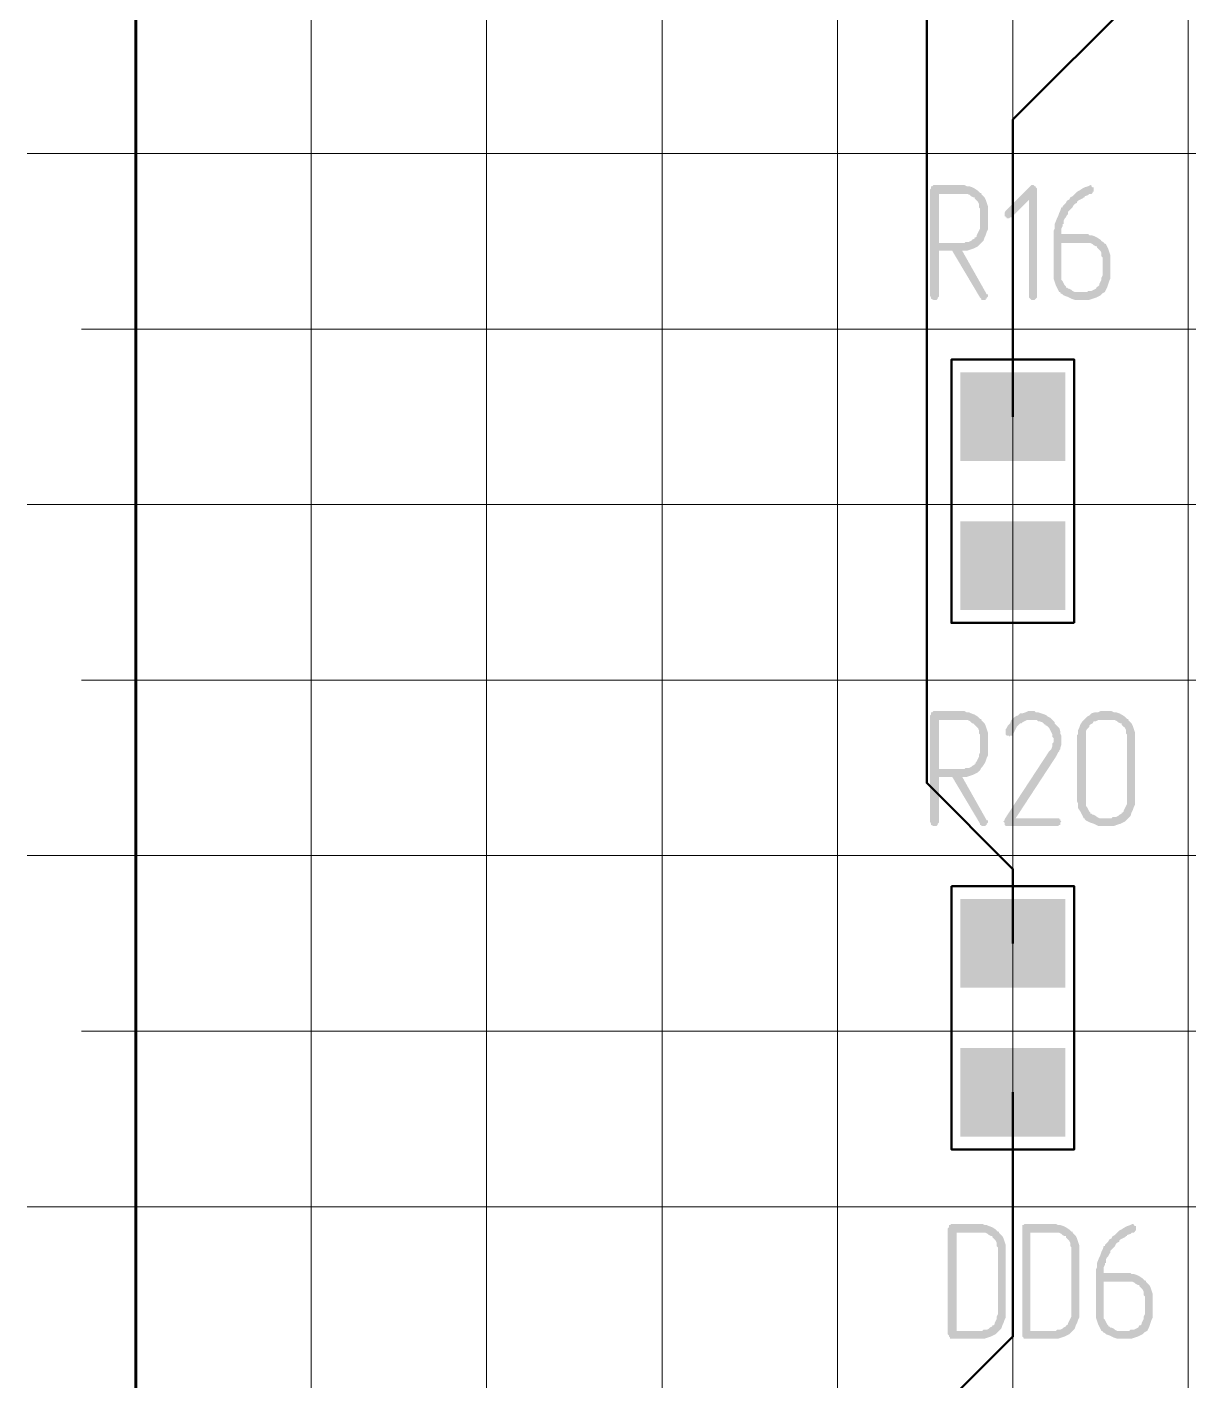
# Model space of a CAD drawing. Extents: x 260 to 1101, y 70 to 664.
# Drawn here: x 324.93 to 351.42, y 506.82 to 537.67 of the extents above; entities that cross this region are included whole.
import ezdxf

# ---------------------------------------------------------------- set-up
doc = ezdxf.new("R2010")
doc.units = 0
doc.header["$MEASUREMENT"] = 0
doc.layers.add('PDF _Геометрия', color=7, linetype='CONTINUOUS')
doc.layers.add('PDF _Сплошная заливка', color=7, linetype='CONTINUOUS')

msp = doc.modelspace()

# ---------------------------------------------------------------- hatches: boundary and pattern name
at = {"layer": 'PDF _Сплошная заливка', "transparency": 33554559}
h = msp.add_hatch(color=256, dxfattribs=at)
h.paths.add_polyline_path([(346.278, 533.864), (345.719, 533.864), (345.719, 532.747), (346.303, 532.747), (346.329, 532.772), (346.354, 532.772), (346.405, 532.772), (346.456, 532.797), (346.481, 532.823), (346.532, 532.848), (346.532, 532.874), (346.557, 532.874), (346.583, 532.899), (346.583, 532.925), (346.608, 532.975), (346.633, 533.026), (346.659, 533.077), (346.659, 533.128), (346.659, 533.509), (346.659, 533.509), (346.659, 533.534), (346.633, 533.56), (346.633, 533.585), (346.633, 533.636), (346.608, 533.687), (346.583, 533.712), (346.532, 533.763), (346.532, 533.763), (346.532, 533.788), (346.506, 533.788), (346.456, 533.813), (346.43, 533.839), (346.379, 533.864), (346.329, 533.864)], flags=0)
h.paths.add_polyline_path([(346.303, 534.067), (346.354, 534.042), (346.405, 534.042), (346.481, 534.017), (346.532, 533.991), (346.608, 533.941), (346.633, 533.915), (346.659, 533.89), (346.684, 533.89), (346.684, 533.89), (346.684, 533.864), (346.709, 533.839), (346.76, 533.788), (346.786, 533.737), (346.811, 533.661), (346.836, 533.585), (346.836, 533.534), (346.836, 533.509), (346.836, 533.128), (346.836, 533.128), (346.836, 533.128), (346.836, 533.102), (346.836, 533.077), (346.836, 533.052), (346.811, 533.001), (346.786, 532.925), (346.76, 532.874), (346.735, 532.797), (346.709, 532.772), (346.659, 532.721), (346.659, 532.721), (346.633, 532.696), (346.608, 532.671), (346.557, 532.645), (346.506, 532.62), (346.43, 532.594), (346.354, 532.569), (346.329, 532.569), (346.278, 532.569), (346.252, 532.569), (346.811, 531.578), (346.836, 531.578), (346.836, 531.578), (346.836, 531.553), (346.836, 531.553), (346.836, 531.527), (346.836, 531.527), (346.811, 531.502), (346.811, 531.477), (346.786, 531.477), (346.786, 531.451), (346.76, 531.451), (346.735, 531.451), (346.709, 531.451), (346.684, 531.451), (346.684, 531.451), (346.684, 531.477), (346.684, 531.477), (346.659, 531.502), (346.024, 532.569), (345.719, 532.569), (345.719, 531.553), (345.719, 531.527), (345.719, 531.527), (345.694, 531.502), (345.694, 531.477), (345.694, 531.477), (345.668, 531.451), (345.643, 531.451), (345.618, 531.451), (345.618, 531.451), (345.618, 531.451), (345.592, 531.451), (345.541, 531.477), (345.541, 531.477), (345.541, 531.502), (345.541, 531.502), (345.516, 531.553), (345.516, 533.966), (345.516, 533.966), (345.516, 533.966), (345.541, 533.991), (345.541, 534.017), (345.541, 534.042), (345.567, 534.042), (345.592, 534.067), (345.618, 534.067)], flags=0)
for points in [[(347.877, 534.067), (347.903, 534.042), (347.928, 534.042), (347.928, 534.042), (347.928, 534.017), (347.954, 533.991), (347.954, 533.966), (347.954, 531.553), (347.954, 531.527), (347.954, 531.527), (347.954, 531.502), (347.928, 531.477), (347.928, 531.477), (347.903, 531.451), (347.877, 531.451), (347.852, 531.451), (347.852, 531.451), (347.852, 531.451), (347.827, 531.451), (347.801, 531.477), (347.801, 531.477), (347.776, 531.502), (347.776, 531.502), (347.776, 531.553), (347.776, 533.737), (347.37, 533.331), (347.37, 533.331), (347.344, 533.331), (347.319, 533.306), (347.293, 533.306), (347.293, 533.306), (347.268, 533.306), (347.268, 533.331), (347.243, 533.331), (347.243, 533.356), (347.217, 533.356), (347.217, 533.382), (347.217, 533.407), (347.217, 533.407), (347.217, 533.432), (347.217, 533.432), (347.243, 533.483), (347.801, 534.042), (347.801, 534.042), (347.801, 534.042), (347.827, 534.067), (347.852, 534.067), (347.852, 534.067)], [(347.877, 522.079), (347.903, 522.079), (347.928, 522.053), (347.979, 522.053), (348.055, 522.028), (348.131, 522.002), (348.182, 521.977), (348.208, 521.952), (348.258, 521.926), (348.309, 521.876), (348.309, 521.876), (348.309, 521.876), (348.309, 521.876), (348.334, 521.85), (348.36, 521.825), (348.36, 521.799), (348.411, 521.748), (348.462, 521.698), (348.487, 521.622), (348.487, 521.571), (348.512, 521.52), (348.512, 521.469), (348.512, 521.418), (348.512, 521.418), (348.512, 521.418), (348.512, 521.393), (348.512, 521.367), (348.512, 521.342), (348.512, 521.317), (348.487, 521.241), (348.487, 521.241), (348.487, 521.241), (348.487, 521.215), (348.462, 521.19), (348.462, 521.164), (348.436, 521.139), (348.411, 521.088), (348.385, 521.037), (347.471, 519.64), (348.411, 519.64), (348.436, 519.64), (348.462, 519.64), (348.462, 519.615), (348.487, 519.615), (348.487, 519.589), (348.487, 519.589), (348.512, 519.564), (348.512, 519.564), (348.487, 519.539), (348.487, 519.513), (348.487, 519.488), (348.462, 519.488), (348.462, 519.488), (348.436, 519.462), (348.411, 519.462), (347.293, 519.462), (347.268, 519.462), (347.243, 519.462), (347.217, 519.488), (347.217, 519.488), (347.217, 519.513), (347.217, 519.539), (347.192, 519.564), (347.192, 519.564), (347.217, 519.589), (347.217, 519.589), (347.217, 519.615), (348.233, 521.164), (348.284, 521.215), (348.309, 521.291), (348.309, 521.291), (348.309, 521.317), (348.309, 521.317), (348.309, 521.342), (348.334, 521.367), (348.334, 521.418), (348.334, 521.444), (348.334, 521.444), (348.334, 521.469), (348.309, 521.494), (348.309, 521.545), (348.284, 521.596), (348.258, 521.647), (348.233, 521.698), (348.182, 521.748), (348.157, 521.748), (348.157, 521.748), (348.157, 521.774), (348.131, 521.774), (348.106, 521.799), (348.081, 521.825), (348.004, 521.85), (348.004, 521.85), (348.004, 521.85), (347.979, 521.85), (347.954, 521.876), (347.928, 521.876), (347.903, 521.876), (347.827, 521.876), (347.801, 521.876), (347.776, 521.876), (347.751, 521.876), (347.725, 521.876), (347.674, 521.85), (347.624, 521.825), (347.598, 521.799), (347.598, 521.799), (347.573, 521.799), (347.547, 521.774), (347.522, 521.748), (347.497, 521.723), (347.471, 521.672), (347.446, 521.622), (347.42, 521.571), (347.42, 521.571), (347.395, 521.545), (347.395, 521.545), (347.395, 521.52), (347.37, 521.52), (347.37, 521.52), (347.344, 521.52), (347.319, 521.494), (347.319, 521.494), (347.319, 521.52), (347.293, 521.52), (347.268, 521.52), (347.268, 521.52), (347.243, 521.545), (347.243, 521.571), (347.243, 521.596), (347.243, 521.622), (347.243, 521.622), (347.243, 521.647), (347.243, 521.647), (347.243, 521.672), (347.268, 521.698), (347.293, 521.748), (347.344, 521.799), (347.37, 521.876), (347.42, 521.926), (347.497, 521.977), (347.497, 521.977), (347.522, 521.977), (347.547, 522.002), (347.573, 522.028), (347.624, 522.028), (347.7, 522.053), (347.751, 522.079), (347.827, 522.079), (347.852, 522.079)]]:
    msp.add_hatch(color=256, dxfattribs=at).paths.add_polyline_path(points)
h = msp.add_hatch(color=256, dxfattribs=at)
h.paths.add_polyline_path([(349.071, 532.747), (348.512, 532.747), (348.512, 532.01), (348.512, 532.01), (348.512, 531.985), (348.512, 531.959), (348.512, 531.908), (348.538, 531.883), (348.563, 531.832), (348.588, 531.782), (348.614, 531.756), (348.614, 531.731), (348.639, 531.731), (348.665, 531.705), (348.69, 531.705), (348.741, 531.68), (348.766, 531.655), (348.817, 531.629), (348.868, 531.629), (349.096, 531.629), (349.122, 531.655), (349.172, 531.655), (349.198, 531.655), (349.249, 531.68), (349.299, 531.705), (349.325, 531.756), (349.325, 531.756), (349.35, 531.756), (349.376, 531.782), (349.376, 531.807), (349.401, 531.858), (349.426, 531.908), (349.426, 531.959), (349.452, 532.01), (349.452, 532.391), (349.452, 532.391), (349.452, 532.417), (349.426, 532.442), (349.426, 532.467), (349.426, 532.518), (349.401, 532.569), (349.376, 532.594), (349.325, 532.645), (349.325, 532.645), (349.325, 532.671), (349.299, 532.671), (349.249, 532.696), (349.223, 532.721), (349.172, 532.747), (349.122, 532.747)], flags=0)
h.paths.add_polyline_path([(349.198, 534.067), (349.198, 534.042), (349.223, 534.017), (349.223, 534.017), (349.249, 534.017), (349.249, 533.991), (349.249, 533.966), (349.249, 533.966), (349.249, 533.941), (349.249, 533.941), (349.249, 533.915), (349.223, 533.915), (349.223, 533.915), (349.223, 533.89), (349.198, 533.864), (349.147, 533.864), (349.122, 533.839), (349.045, 533.813), (349.045, 533.788), (349.02, 533.788), (349.02, 533.788), (348.995, 533.763), (348.944, 533.737), (348.893, 533.712), (348.893, 533.712), (348.868, 533.687), (348.868, 533.661), (348.817, 533.636), (348.792, 533.61), (348.766, 533.56), (348.715, 533.509), (348.665, 533.458), (348.665, 533.432), (348.665, 533.432), (348.665, 533.407), (348.639, 533.382), (348.614, 533.331), (348.588, 533.306), (348.563, 533.255), (348.563, 533.204), (348.563, 533.178), (348.538, 533.178), (348.538, 533.153), (348.538, 533.128), (348.512, 533.077), (348.512, 533.026), (348.512, 532.975), (348.512, 532.95), (349.096, 532.95), (349.096, 532.95), (349.122, 532.95), (349.147, 532.925), (349.198, 532.925), (349.274, 532.899), (349.325, 532.874), (349.401, 532.823), (349.426, 532.797), (349.452, 532.772), (349.477, 532.772), (349.477, 532.772), (349.477, 532.747), (349.528, 532.721), (349.553, 532.671), (349.579, 532.62), (349.604, 532.543), (349.629, 532.467), (349.629, 532.417), (349.629, 532.391), (349.629, 532.01), (349.629, 532.01), (349.629, 531.985), (349.629, 531.985), (349.629, 531.959), (349.629, 531.934), (349.604, 531.883), (349.579, 531.807), (349.553, 531.731), (349.528, 531.68), (349.503, 531.629), (349.452, 531.604), (349.452, 531.604), (349.426, 531.578), (349.401, 531.553), (349.35, 531.527), (349.299, 531.502), (349.223, 531.477), (349.147, 531.451), (349.122, 531.451), (349.071, 531.451), (348.868, 531.451), (348.842, 531.451), (348.817, 531.451), (348.741, 531.477), (348.69, 531.502), (348.639, 531.527), (348.563, 531.553), (348.538, 531.578), (348.487, 531.604), (348.487, 531.604), (348.487, 531.629), (348.462, 531.629), (348.436, 531.68), (348.411, 531.731), (348.385, 531.782), (348.36, 531.858), (348.334, 531.934), (348.334, 531.959), (348.334, 532.01), (348.334, 532.848), (348.334, 532.848), (348.334, 532.848), (348.334, 532.874), (348.334, 532.899), (348.334, 532.95), (348.334, 532.975), (348.334, 533.026), (348.36, 533.077), (348.36, 533.128), (348.36, 533.178), (348.411, 533.306), (348.436, 533.356), (348.462, 533.432), (348.487, 533.483), (348.512, 533.56), (348.512, 533.56), (348.538, 533.56), (348.538, 533.585), (348.563, 533.61), (348.588, 533.636), (348.614, 533.661), (348.639, 533.712), (348.69, 533.737), (348.715, 533.788), (348.766, 533.813), (348.817, 533.864), (348.868, 533.915), (348.918, 533.941), (348.995, 533.991), (349.045, 534.017), (349.122, 534.042), (349.172, 534.067), (349.172, 534.067)], flags=0)
h = msp.add_hatch(color=256, dxfattribs=at)
h.paths.add_polyline_path([(346.278, 521.876), (345.719, 521.876), (345.719, 520.758), (346.303, 520.758), (346.329, 520.783), (346.354, 520.783), (346.405, 520.783), (346.456, 520.809), (346.481, 520.834), (346.532, 520.859), (346.532, 520.885), (346.557, 520.885), (346.557, 520.91), (346.583, 520.936), (346.608, 520.987), (346.633, 521.037), (346.633, 521.088), (346.659, 521.139), (346.659, 521.52), (346.659, 521.52), (346.659, 521.545), (346.633, 521.571), (346.633, 521.596), (346.633, 521.647), (346.608, 521.698), (346.583, 521.723), (346.532, 521.774), (346.532, 521.774), (346.506, 521.799), (346.481, 521.799), (346.456, 521.825), (346.43, 521.85), (346.379, 521.876), (346.329, 521.876)], flags=0)
h.paths.add_polyline_path([(346.303, 522.079), (346.354, 522.053), (346.405, 522.053), (346.456, 522.028), (346.532, 522.002), (346.608, 521.952), (346.633, 521.926), (346.659, 521.901), (346.659, 521.901), (346.684, 521.901), (346.684, 521.876), (346.709, 521.85), (346.76, 521.799), (346.786, 521.748), (346.811, 521.672), (346.836, 521.596), (346.836, 521.545), (346.836, 521.52), (346.836, 521.139), (346.836, 521.139), (346.836, 521.139), (346.836, 521.113), (346.836, 521.088), (346.836, 521.063), (346.811, 521.012), (346.786, 520.936), (346.76, 520.885), (346.709, 520.809), (346.684, 520.783), (346.659, 520.732), (346.659, 520.732), (346.633, 520.707), (346.608, 520.682), (346.557, 520.656), (346.506, 520.631), (346.43, 520.606), (346.354, 520.58), (346.303, 520.58), (346.278, 520.58), (346.252, 520.58), (346.811, 519.589), (346.811, 519.589), (346.836, 519.589), (346.836, 519.564), (346.836, 519.564), (346.836, 519.539), (346.836, 519.539), (346.811, 519.513), (346.811, 519.488), (346.786, 519.488), (346.786, 519.462), (346.76, 519.462), (346.735, 519.462), (346.709, 519.462), (346.684, 519.462), (346.684, 519.462), (346.684, 519.488), (346.659, 519.488), (346.659, 519.513), (346.024, 520.58), (345.719, 520.58), (345.719, 519.564), (345.719, 519.539), (345.719, 519.539), (345.694, 519.513), (345.694, 519.488), (345.694, 519.488), (345.668, 519.462), (345.643, 519.462), (345.618, 519.462), (345.618, 519.462), (345.592, 519.462), (345.592, 519.462), (345.541, 519.488), (345.541, 519.488), (345.541, 519.513), (345.541, 519.513), (345.516, 519.564), (345.516, 521.977), (345.516, 521.977), (345.516, 521.977), (345.541, 522.002), (345.541, 522.028), (345.541, 522.053), (345.567, 522.053), (345.592, 522.079), (345.618, 522.079)], flags=0)
h = msp.add_hatch(color=256, dxfattribs=at)
h.paths.add_polyline_path([(349.629, 521.876), (349.401, 521.876), (349.376, 521.876), (349.35, 521.876), (349.299, 521.85), (349.249, 521.85), (349.223, 521.799), (349.172, 521.774), (349.172, 521.774), (349.147, 521.748), (349.147, 521.723), (349.122, 521.698), (349.096, 521.672), (349.071, 521.622), (349.071, 521.571), (349.071, 521.52), (349.071, 520.021), (349.071, 520.021), (349.071, 519.996), (349.071, 519.971), (349.071, 519.92), (349.096, 519.894), (349.122, 519.843), (349.147, 519.793), (349.172, 519.767), (349.172, 519.742), (349.198, 519.742), (349.223, 519.717), (349.249, 519.717), (349.299, 519.691), (349.325, 519.666), (349.376, 519.64), (349.426, 519.64), (349.655, 519.64), (349.68, 519.666), (349.706, 519.666), (349.756, 519.666), (349.807, 519.691), (349.833, 519.717), (349.883, 519.742), (349.883, 519.767), (349.909, 519.767), (349.934, 519.793), (349.934, 519.818), (349.96, 519.869), (349.985, 519.92), (350.01, 519.971), (350.01, 520.021), (350.01, 521.52), (350.01, 521.52), (350.01, 521.545), (349.985, 521.571), (349.985, 521.596), (349.985, 521.647), (349.96, 521.698), (349.934, 521.723), (349.883, 521.774), (349.883, 521.774), (349.883, 521.799), (349.858, 521.799), (349.807, 521.825), (349.782, 521.85), (349.731, 521.876), (349.68, 521.876)], flags=0)
h.paths.add_polyline_path([(349.655, 522.079), (349.706, 522.053), (349.756, 522.053), (349.833, 522.028), (349.883, 522.002), (349.96, 521.952), (349.985, 521.926), (350.01, 521.901), (350.036, 521.901), (350.036, 521.901), (350.036, 521.876), (350.061, 521.85), (350.112, 521.799), (350.137, 521.748), (350.163, 521.672), (350.188, 521.596), (350.188, 521.545), (350.188, 521.52), (350.188, 520.021), (350.188, 520.021), (350.188, 519.996), (350.188, 519.996), (350.188, 519.971), (350.188, 519.945), (350.163, 519.894), (350.137, 519.818), (350.112, 519.767), (350.087, 519.691), (350.061, 519.666), (350.01, 519.615), (350.01, 519.615), (349.985, 519.589), (349.96, 519.564), (349.909, 519.539), (349.858, 519.513), (349.782, 519.488), (349.706, 519.462), (349.68, 519.462), (349.629, 519.462), (349.426, 519.462), (349.401, 519.462), (349.35, 519.462), (349.299, 519.488), (349.249, 519.513), (349.172, 519.539), (349.122, 519.564), (349.071, 519.589), (349.045, 519.615), (349.045, 519.615), (349.045, 519.64), (349.02, 519.64), (348.995, 519.691), (348.969, 519.742), (348.944, 519.793), (348.893, 519.869), (348.893, 519.945), (348.893, 519.971), (348.868, 520.021), (348.868, 521.52), (348.868, 521.52), (348.868, 521.52), (348.868, 521.545), (348.893, 521.545), (348.893, 521.596), (348.893, 521.647), (348.918, 521.698), (348.944, 521.774), (348.995, 521.85), (349.02, 521.876), (349.045, 521.901), (349.045, 521.901), (349.045, 521.901), (349.071, 521.926), (349.096, 521.952), (349.147, 521.977), (349.198, 522.028), (349.274, 522.053), (349.35, 522.053), (349.401, 522.079)], flags=0)
h = msp.add_hatch(color=256, dxfattribs=at)
h.paths.add_polyline_path([(346.684, 510.192), (346.125, 510.192), (346.125, 507.956), (346.709, 507.956), (346.735, 507.982), (346.76, 507.982), (346.811, 507.982), (346.862, 508.007), (346.887, 508.033), (346.938, 508.058), (346.938, 508.083), (346.963, 508.083), (346.989, 508.109), (346.989, 508.134), (347.014, 508.185), (347.04, 508.236), (347.04, 508.287), (347.065, 508.337), (347.065, 509.836), (347.065, 509.836), (347.065, 509.861), (347.04, 509.887), (347.04, 509.912), (347.04, 509.963), (347.014, 510.014), (346.989, 510.039), (346.938, 510.09), (346.938, 510.09), (346.938, 510.115), (346.913, 510.115), (346.862, 510.141), (346.836, 510.166), (346.786, 510.192), (346.735, 510.192)], flags=0)
h.paths.add_polyline_path([(346.709, 510.395), (346.76, 510.369), (346.811, 510.369), (346.862, 510.344), (346.938, 510.318), (347.014, 510.268), (347.04, 510.242), (347.065, 510.217), (347.09, 510.217), (347.09, 510.217), (347.09, 510.192), (347.116, 510.166), (347.167, 510.115), (347.192, 510.064), (347.217, 509.988), (347.243, 509.912), (347.243, 509.861), (347.243, 509.836), (347.243, 508.337), (347.243, 508.337), (347.243, 508.312), (347.243, 508.312), (347.243, 508.287), (347.243, 508.261), (347.217, 508.21), (347.192, 508.134), (347.167, 508.083), (347.141, 508.007), (347.116, 507.982), (347.065, 507.931), (347.065, 507.931), (347.04, 507.905), (347.014, 507.88), (346.963, 507.855), (346.913, 507.829), (346.836, 507.804), (346.76, 507.778), (346.735, 507.778), (346.684, 507.778), (346.024, 507.778), (345.999, 507.778), (345.973, 507.778), (345.973, 507.804), (345.948, 507.829), (345.948, 507.855), (345.922, 507.88), (345.922, 510.293), (345.922, 510.293), (345.922, 510.293), (345.948, 510.318), (345.948, 510.344), (345.948, 510.369), (345.973, 510.369), (345.999, 510.395), (346.024, 510.395)], flags=0)
h = msp.add_hatch(color=256, dxfattribs=at)
h.paths.add_polyline_path([(348.36, 510.192), (347.801, 510.192), (347.801, 507.956), (348.385, 507.956), (348.411, 507.982), (348.436, 507.982), (348.487, 507.982), (348.538, 508.007), (348.563, 508.033), (348.614, 508.058), (348.614, 508.083), (348.639, 508.083), (348.665, 508.109), (348.665, 508.134), (348.69, 508.185), (348.715, 508.236), (348.741, 508.287), (348.741, 508.337), (348.741, 509.836), (348.741, 509.836), (348.741, 509.861), (348.715, 509.887), (348.715, 509.912), (348.715, 509.963), (348.69, 510.014), (348.665, 510.039), (348.614, 510.09), (348.614, 510.09), (348.614, 510.115), (348.588, 510.115), (348.538, 510.141), (348.512, 510.166), (348.462, 510.192), (348.411, 510.192)], flags=0)
h.paths.add_polyline_path([(348.385, 510.395), (348.436, 510.369), (348.487, 510.369), (348.563, 510.344), (348.614, 510.318), (348.69, 510.268), (348.715, 510.242), (348.741, 510.217), (348.766, 510.217), (348.766, 510.217), (348.766, 510.192), (348.792, 510.166), (348.842, 510.115), (348.868, 510.064), (348.893, 509.988), (348.918, 509.912), (348.918, 509.861), (348.918, 509.836), (348.918, 508.337), (348.918, 508.337), (348.918, 508.312), (348.918, 508.312), (348.918, 508.287), (348.918, 508.261), (348.893, 508.21), (348.868, 508.134), (348.842, 508.083), (348.817, 508.007), (348.792, 507.982), (348.741, 507.931), (348.741, 507.931), (348.715, 507.905), (348.69, 507.88), (348.639, 507.855), (348.588, 507.829), (348.512, 507.804), (348.436, 507.778), (348.411, 507.778), (348.36, 507.778), (347.7, 507.778), (347.674, 507.778), (347.649, 507.778), (347.649, 507.804), (347.624, 507.829), (347.624, 507.855), (347.624, 507.88), (347.624, 510.293), (347.624, 510.293), (347.624, 510.293), (347.624, 510.318), (347.624, 510.344), (347.624, 510.369), (347.649, 510.369), (347.674, 510.395), (347.7, 510.395)], flags=0)
h = msp.add_hatch(color=256, dxfattribs=at)
h.paths.add_polyline_path([(350.036, 509.074), (349.477, 509.074), (349.477, 508.337), (349.477, 508.337), (349.477, 508.312), (349.477, 508.287), (349.477, 508.236), (349.503, 508.21), (349.528, 508.159), (349.553, 508.109), (349.579, 508.083), (349.579, 508.058), (349.604, 508.058), (349.629, 508.033), (349.655, 508.033), (349.706, 508.007), (349.731, 507.982), (349.782, 507.956), (349.833, 507.956), (350.061, 507.956), (350.087, 507.982), (350.112, 507.982), (350.163, 507.982), (350.213, 508.007), (350.264, 508.033), (350.29, 508.083), (350.29, 508.083), (350.315, 508.083), (350.34, 508.109), (350.34, 508.134), (350.366, 508.185), (350.391, 508.236), (350.391, 508.287), (350.417, 508.337), (350.417, 508.718), (350.417, 508.718), (350.417, 508.744), (350.391, 508.769), (350.391, 508.794), (350.391, 508.845), (350.366, 508.896), (350.34, 508.922), (350.29, 508.972), (350.29, 508.972), (350.29, 508.998), (350.264, 508.998), (350.213, 509.023), (350.188, 509.048), (350.137, 509.074), (350.087, 509.074)], flags=0)
h.paths.add_polyline_path([(350.163, 510.395), (350.163, 510.369), (350.188, 510.344), (350.188, 510.344), (350.213, 510.344), (350.213, 510.318), (350.213, 510.293), (350.213, 510.293), (350.213, 510.268), (350.213, 510.268), (350.213, 510.242), (350.188, 510.242), (350.188, 510.242), (350.188, 510.217), (350.163, 510.192), (350.112, 510.192), (350.087, 510.166), (350.01, 510.141), (350.01, 510.115), (349.985, 510.115), (349.985, 510.115), (349.96, 510.09), (349.909, 510.064), (349.858, 510.039), (349.858, 510.039), (349.833, 510.014), (349.833, 509.988), (349.782, 509.963), (349.756, 509.938), (349.731, 509.887), (349.68, 509.836), (349.629, 509.785), (349.629, 509.76), (349.629, 509.76), (349.629, 509.734), (349.604, 509.709), (349.579, 509.658), (349.553, 509.633), (349.528, 509.582), (349.528, 509.531), (349.528, 509.506), (349.503, 509.506), (349.503, 509.48), (349.503, 509.455), (349.477, 509.404), (349.477, 509.353), (349.477, 509.303), (349.477, 509.277), (350.061, 509.277), (350.061, 509.277), (350.087, 509.277), (350.112, 509.252), (350.163, 509.252), (350.239, 509.226), (350.29, 509.201), (350.366, 509.15), (350.391, 509.125), (350.417, 509.099), (350.442, 509.099), (350.442, 509.099), (350.442, 509.074), (350.467, 509.048), (350.518, 508.998), (350.544, 508.947), (350.569, 508.871), (350.594, 508.794), (350.594, 508.744), (350.594, 508.718), (350.594, 508.337), (350.594, 508.337), (350.594, 508.312), (350.594, 508.312), (350.594, 508.287), (350.594, 508.261), (350.569, 508.21), (350.544, 508.134), (350.518, 508.058), (350.493, 508.007), (350.467, 507.956), (350.417, 507.931), (350.417, 507.931), (350.391, 507.905), (350.366, 507.88), (350.315, 507.855), (350.264, 507.829), (350.188, 507.804), (350.112, 507.778), (350.087, 507.778), (350.036, 507.778), (349.833, 507.778), (349.807, 507.778), (349.782, 507.778), (349.706, 507.804), (349.655, 507.829), (349.604, 507.855), (349.528, 507.88), (349.503, 507.905), (349.452, 507.931), (349.452, 507.931), (349.452, 507.956), (349.426, 507.956), (349.401, 508.007), (349.376, 508.058), (349.35, 508.109), (349.325, 508.185), (349.299, 508.261), (349.299, 508.287), (349.299, 508.337), (349.299, 509.175), (349.299, 509.175), (349.299, 509.175), (349.299, 509.201), (349.299, 509.226), (349.299, 509.277), (349.299, 509.303), (349.299, 509.353), (349.325, 509.404), (349.325, 509.455), (349.325, 509.506), (349.376, 509.633), (349.401, 509.683), (349.426, 509.76), (349.452, 509.81), (349.477, 509.887), (349.477, 509.887), (349.503, 509.887), (349.503, 509.912), (349.528, 509.938), (349.553, 509.963), (349.579, 509.988), (349.604, 510.039), (349.655, 510.064), (349.68, 510.115), (349.731, 510.141), (349.782, 510.192), (349.833, 510.242), (349.883, 510.268), (349.96, 510.318), (350.01, 510.344), (350.087, 510.369), (350.137, 510.395), (350.137, 510.395)], flags=0)

# ---------------------------------------------------------------- linework, layer by layer
at = {"layer": 'PDF _Геометрия', "lineweight": 18}
for points in [[(324.934, 382.786), (327.413, 382.786), (647.301, 382.786), (647.301, 592.786), (327.413, 592.786), (327.413, 382.786), (326.173, 382.786)], [(331.411, 381.546), (331.411, 382.786), (331.411, 592.786)], [(335.41, 380.306), (335.41, 382.786), (335.41, 592.786)], [(339.409, 381.546), (339.409, 382.786), (339.409, 592.786)], [(343.407, 380.306), (343.407, 382.786), (343.407, 592.786)], [(347.406, 381.546), (347.406, 382.786), (347.406, 592.786)], [(351.404, 380.306), (351.404, 382.786), (351.404, 592.786)], [(324.934, 534.786), (327.413, 534.786), (647.301, 534.786)], [(326.173, 534.786), (327.413, 534.786)], [(326.173, 530.786), (327.413, 530.786), (647.301, 530.786)], [(324.934, 526.786), (327.413, 526.786), (647.301, 526.786)], [(326.173, 526.786), (327.413, 526.786)], [(326.173, 522.786), (327.413, 522.786), (647.301, 522.786)], [(324.934, 518.786), (327.413, 518.786), (647.301, 518.786)], [(326.173, 518.786), (327.413, 518.786)], [(326.173, 514.786), (327.413, 514.786), (647.301, 514.786)], [(324.934, 510.786), (327.413, 510.786), (647.301, 510.786)], [(326.173, 510.786), (327.413, 510.786)]]:
    msp.add_lwpolyline(points, dxfattribs=at)
at = {"layer": 'PDF _Геометрия', "lineweight": 60}
for points in [[(327.413, 592.786), (327.413, 382.786), (647.301, 382.786), (647.301, 592.786)], [(647.301, 592.786), (327.413, 592.786), (327.413, 382.786), (327.413, 592.786)], [(647.301, 382.786), (327.413, 382.786), (327.413, 592.786), (647.301, 592.786)]]:
    msp.add_lwpolyline(points, close=True, dxfattribs=at)
at = {"layer": 'PDF _Геометрия', "lineweight": 50}
for points in [[(647.301, 382.786), (647.301, 586.786), (647.301, 592.786), (327.413, 592.786), (327.413, 382.786), (337.409, 382.786)], [(348.805, 524.09), (346.006, 524.09), (346.006, 530.09), (348.805, 530.09)], [(346.006, 518.09), (346.006, 512.09), (348.805, 512.09), (348.805, 518.09)]]:
    msp.add_lwpolyline(points, close=True, dxfattribs=at)
for points in [[(347.406, 528.786), (347.406, 535.565), (350.216, 538.376), (350.216, 546.098)], [(347.406, 516.786), (347.406, 518.48), (345.443, 520.444), (345.443, 540.903), (347.406, 542.866)], [(345.697, 484.98), (345.697, 506.118), (347.406, 507.828), (347.406, 513.394)]]:
    msp.add_lwpolyline(points, dxfattribs=at)
at = {"layer": 'PDF _Сплошная заливка', "lineweight": 60, "transparency": 33554559}
for points in [[(348.599, 527.776), (346.212, 527.776), (348.599, 529.797), (346.212, 529.797)], [(348.599, 527.776), (346.212, 527.776), (348.599, 529.797), (346.212, 529.797)], [(348.599, 524.383), (346.212, 524.383), (348.599, 526.404), (346.212, 526.404)], [(348.599, 524.383), (346.212, 524.383), (348.599, 526.404), (346.212, 526.404)], [(348.599, 515.776), (346.212, 515.776), (348.599, 517.797), (346.212, 517.797)], [(348.599, 515.776), (346.212, 515.776), (348.599, 517.797), (346.212, 517.797)], [(348.599, 512.383), (346.212, 512.383), (348.599, 514.404), (346.212, 514.404)], [(348.599, 512.383), (346.212, 512.383), (348.599, 514.404), (346.212, 514.404)]]:
    msp.add_solid(points, dxfattribs=at)

doc.saveas('drawing.dxf')
